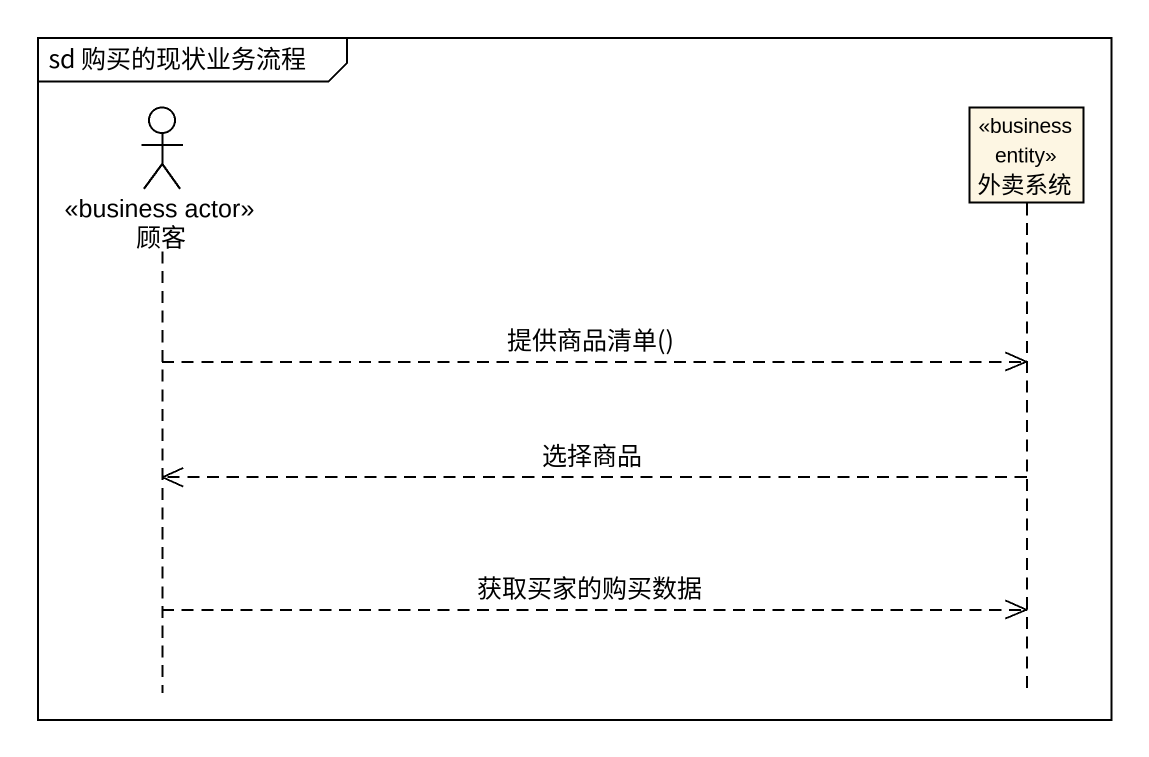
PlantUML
@startuml
mainframe sd 购买的现状业务流程
hide footbox
actor 顾客 <<business actor>>
participant 外卖系统 <<business entity>>

顾客 -->> 外卖系统 : 提供商品清单()
外卖系统 -->> 顾客 : 选择商品
顾客 -->> 外卖系统 : 获取买家的购买数据
@enduml
